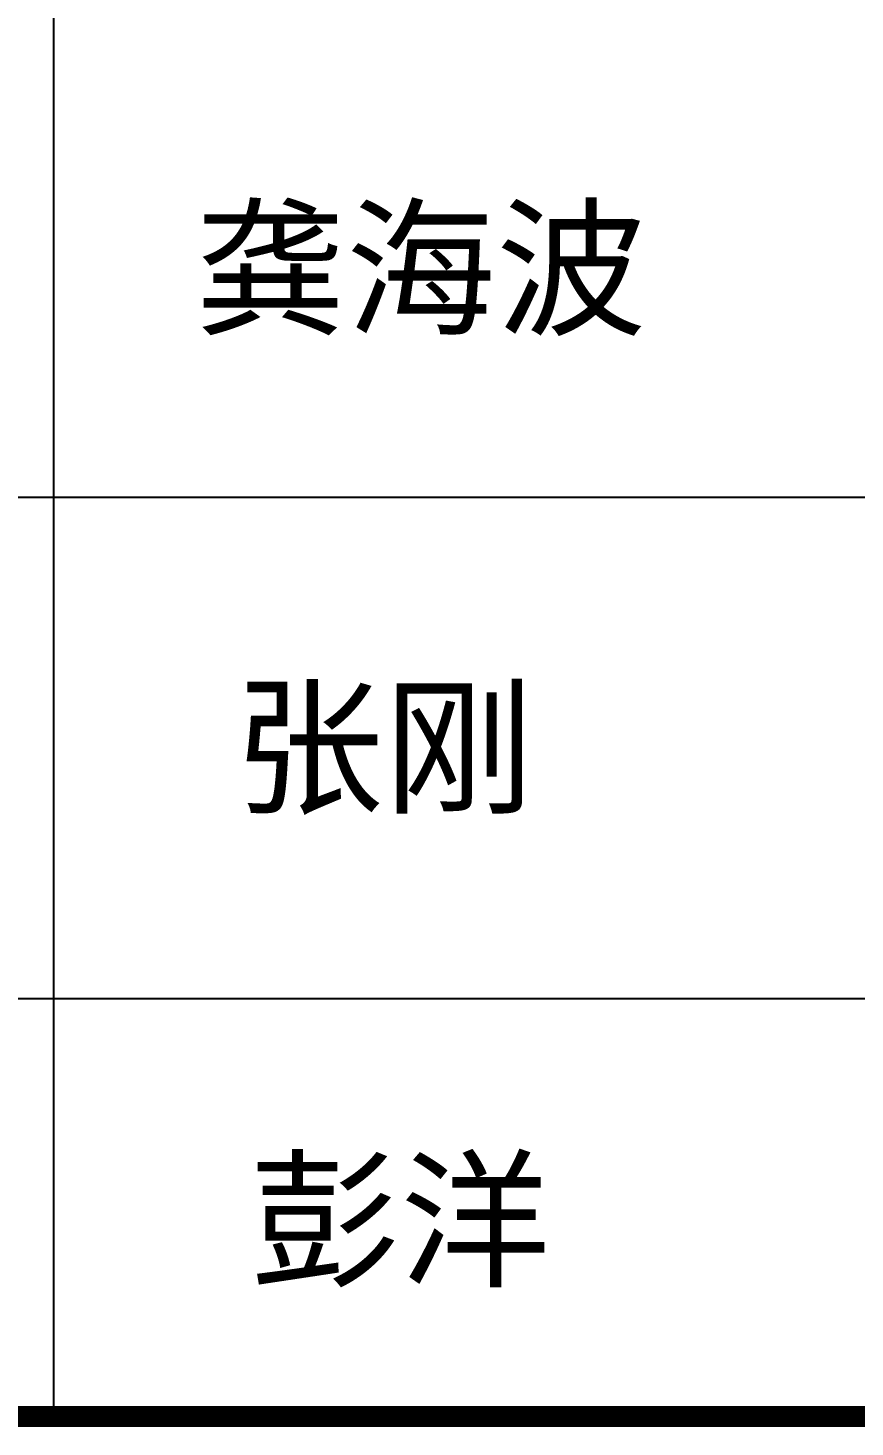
# Model space of a CAD drawing. Extents: x 32461 to 372567, y -698896 to 182569.
# Drawn here: x 178104 to 181063, y -26531 to -21530 of the extents above; entities that cross this region are included whole.
import ezdxf

# ---------------------------------------------------------------- set-up
doc = ezdxf.new("R2010")
doc.units = 0
doc.header["$LTSCALE"] = 1000
doc.header["$MEASUREMENT"] = 0
doc.layers.add('图框', color=4, linetype='CONTINUOUS')
doc.styles.add('STYLE-黑体', font='simhei.ttf')

msp = doc.modelspace()

# ---------------------------------------------------------------- linework, layer by layer
at = {"layer": '图框', "color": 0}
for p, q in [((175209.2, -23206.4), (184223.1, -23206.4)), ((175209.2, -24999.2), (184223.1, -24999.2))]:
    msp.add_line(p, q, dxfattribs=at)
msp.add_lwpolyline([(178197.2, -26493.2), (178197.2, -17828)], dxfattribs=at)
at = {"layer": '图框', "color": 0, "const_width": 75}
msp.add_lwpolyline([(175209.2, -26493.2), (184223.1, -26493.2)], dxfattribs=at)

# ---------------------------------------------------------------- texts
at = {"layer": '图框', "color": 4, "style": 'STYLE-黑体'}
for s, p in [('龚海波', (178702.6, -22587)), ('张刚', (178838.9, -24297.9)), ('彭洋', (178896.5, -25988.8))]:
    msp.add_text(s, height=394.42, dxfattribs=at).set_placement(p)

doc.saveas('drawing.dxf')
